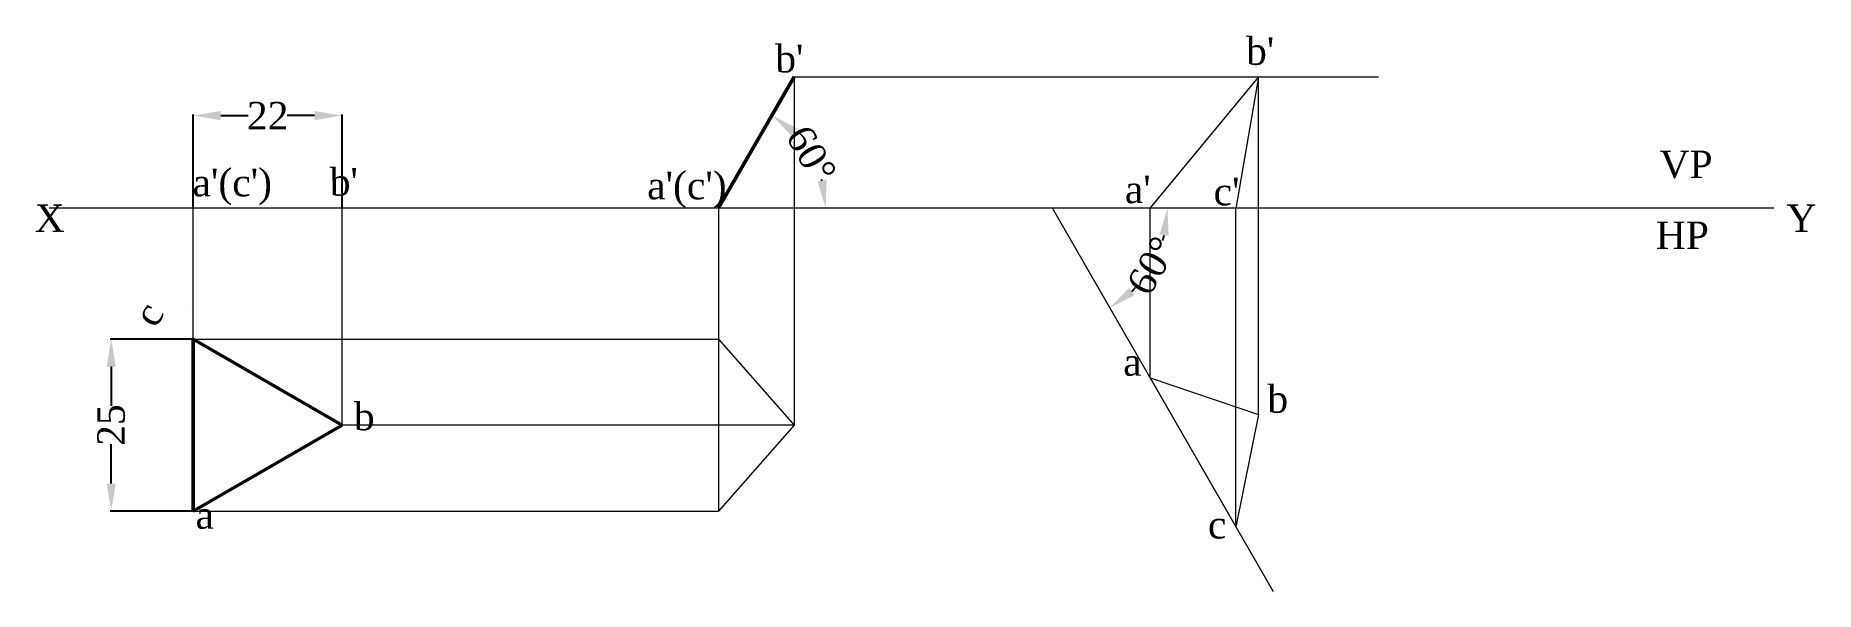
# Paper-space layout 'PLANE1' of a CAD drawing. Header units: millimetres. Extents: x 22 to 281, y 31 to 111.
import ezdxf

# ---------------------------------------------------------------- set-up
doc = ezdxf.new("R2010")
doc.units = ezdxf.units.MM
doc.linetypes.add('CENTERX2', pattern=[101.6, 63.5, -12.7, 12.7, -12.7])
for name, color, linetype, lineweight in [('projection line', 250, 'Continuous', 5), ('text', 212, 'CENTERX2', 5), ('visible line', 5, 'CENTERX2', 50), ('xy', 1, 'Continuous', 15)]:
    doc.layers.add(name, color=color, linetype=linetype, lineweight=lineweight)
doc.styles.get("Standard").update_dxf_attribs({"font": 'times.ttf', "height": 4})
doc.dimstyles.get("Standard").update_dxf_attribs({"dimtxt": 4, "dimasz": 4, "dimexe": 0.18, "dimexo": 0.0625, "dimgap": 0.09, "dimtad": 0, "dimtoh": 1, "dimdec": 0, "dimzin": 0, "dimdsep": 46, "dimtxsty": 'Standard', "dimcen": 0.09, "dimadec": 0, "dimazin": 0, "dimtfac": 1, "dimtdec": 0, "dimtofl": 0, "dimtmove": 0, "dimatfit": 3, "dimfxl": 1, "dimtolj": 1, "dimtzin": 0, "dimarcsym": 0})

# ---------------------------------------------------------------- blocks, each defined once
blk = doc.blocks.new('*D96')
at = {"layer": 'Defpoints', "color": 0, "transparency": 16777216}
for p in [(44.55, 67.2), (32.62, 42.2), (44.55, 42.2)]:
    blk.add_point(p, dxfattribs=at)
at = {"layer": 'projection line', "color": 0, "lineweight": -2, "transparency": 16777216}
for p, q in [((44.49, 67.2), (32.44, 67.2)), ((32.62, 63.2), (32.62, 57.49)), ((32.62, 46.2), (32.62, 51.92)), ((44.49, 42.2), (32.44, 42.2))]:
    blk.add_line(p, q, dxfattribs=at)
at = {"layer": 'projection line', "color": 0, "transparency": 16777216}
for points in [[(31.95, 63.2), (33.28, 63.2), (32.62, 67.2)], [(31.95, 46.2), (33.28, 46.2), (32.62, 42.2)]]:
    blk.add_solid(points, dxfattribs=at)
at = {"layer": 'projection line', "color": 0, "transparency": 16777216, "insert": (32.62, 54.7), "char_height": 4, "attachment_point": 5, "rotation": 90}
blk.add_mtext('\\A1;25', dxfattribs=at)
blk = doc.blocks.new('*D97')
at = {"layer": 'Defpoints', "color": 0, "transparency": 16777216}
for p in [(66.2, 99.68), (44.55, 86.26), (66.2, 86.26)]:
    blk.add_point(p, dxfattribs=at)
at = {"layer": 'projection line', "color": 0, "lineweight": -2, "transparency": 16777216}
for p, q in [((44.55, 86.32), (44.55, 99.86)), ((48.55, 99.68), (52.52, 99.68)), ((62.2, 99.68), (58.23, 99.68)), ((66.2, 86.32), (66.2, 99.86))]:
    blk.add_line(p, q, dxfattribs=at)
at = {"layer": 'projection line', "color": 0, "transparency": 16777216}
for points in [[(48.55, 100.35), (48.55, 99.02), (44.55, 99.68)], [(62.2, 100.35), (62.2, 99.02), (66.2, 99.68)]]:
    blk.add_solid(points, dxfattribs=at)
at = {"layer": 'projection line', "color": 0, "transparency": 16777216, "insert": (55.38, 99.68), "char_height": 4, "attachment_point": 5}
blk.add_mtext('\\A1;22', dxfattribs=at)
blk = doc.blocks.new('*D98')
at = {"layer": 'Defpoints', "color": 0, "transparency": 16777216}
for p in [(131.98, 105.31), (135.61, 91.58), (23.58, 86.26), (120.98, 86.26), (274.5, 86.26)]:
    blk.add_point(p, dxfattribs=at)
at = {"layer": 'projection line', "color": 0, "lineweight": -2, "transparency": 16777216}
for start, end in [(44.6755, 45.2389), (14.7611, 15.3245)]:
    blk.add_arc((120.98, 86.26), 15.57, start, end, dxfattribs=at)
at = {"layer": 'projection line', "color": 0, "transparency": 16777216}
for points in [[(131.54, 96.78), (132.35, 97.84), (128.76, 99.74)], [(136.69, 90.31), (135.37, 90.14), (136.55, 86.26)]]:
    blk.add_solid(points, dxfattribs=at)
at = {"layer": 'projection line', "color": 0, "transparency": 16777216, "insert": (134.46, 94.04), "char_height": 4, "attachment_point": 5, "rotation": 300}
blk.add_mtext('\\A1;60°', dxfattribs=at)
blk = doc.blocks.new('*D99')
at = {"layer": 'Defpoints', "color": 0, "transparency": 16777216}
for p in [(23.58, 86.26), (169.49, 86.26), (274.5, 86.26), (182.35, 75.47), (201.67, 30.53)]:
    blk.add_point(p, dxfattribs=at)
at = {"layer": 'projection line', "color": 0, "lineweight": -2, "transparency": 16777216}
for start, end in [(343.5927, 346.3119), (313.6881, 316.4073)]:
    blk.add_arc((169.49, 86.26), 16.78, start, end, dxfattribs=at)
at = {"layer": 'projection line', "color": 0, "transparency": 16777216}
for points in [[(185.14, 82.36), (186.46, 82.21), (186.28, 86.26)], [(181.49, 73.59), (180.69, 74.65), (177.89, 71.72)]]:
    blk.add_solid(points, dxfattribs=at)
at = {"layer": 'projection line', "color": 0, "transparency": 16777216, "insert": (184.03, 77.86), "char_height": 4, "attachment_point": 5, "rotation": 60}
blk.add_mtext('\\A1;60°', dxfattribs=at)

psp = doc.layouts.new('PLANE1')

# ---------------------------------------------------------------- linework, layer by layer
at = {"layer": 'projection line'}
for p, q in [((131.98, 105.31), (131.98, 54.7)), ((131.98, 105.31), (217, 105.31)), ((199.53, 105.31), (183.75, 86.26)), ((199.53, 105.31), (196.25, 86.19)), ((199.53, 56.24), (199.53, 105.31)), ((44.55, 67.2), (44.55, 86.26)), ((66.2, 54.7), (66.2, 86.26)), ((120.98, 86.26), (120.98, 42.2)), ((169.49, 86.26), (201.67, 30.53)), ((183.75, 61.56), (183.75, 86.26)), ((183.75, 86.26), (199.53, 86.26)), ((196.25, 39.91), (196.25, 86.19)), ((44.55, 67.2), (120.98, 67.2)), ((120.98, 67.2), (131.98, 54.7)), ((183.75, 61.56), (196.25, 39.91)), ((183.75, 61.56), (199.53, 56.24)), ((131.98, 54.7), (66.2, 54.7)), ((131.98, 54.7), (120.98, 42.2)), ((199.53, 56.24), (196.25, 39.91)), ((44.55, 42.2), (120.98, 42.2))]:
    psp.add_line(p, q, dxfattribs=at)
at = {"layer": 'visible line'}
psp.add_line((120.98, 86.26), (131.98, 105.31), dxfattribs=at)
for points in [[(43.57, 72.07), (43.57, 72.07), (43.57, 72.07)], [(44.55, 67.2), (44.55, 42.2), (66.2, 54.7)]]:
    psp.add_lwpolyline(points, close=True, dxfattribs=at)
at = {"layer": 'xy'}
psp.add_line((23.58, 86.26), (274.5, 86.26), dxfattribs=at)

# ---------------------------------------------------------------- texts
at = {"layer": 'text'}
for s, rotation, p in [("b'", 0.6329, (129.25, 105.95)), ("b'", 0.6329, (64.43, 88.02)), ('c', 60, (39.1, 68.67))]:
    psp.add_text(s, height=4, rotation=rotation, dxfattribs=at).set_placement(p)
for s, p in [("b'", (197.72, 107.07)), ('VP', (257.87, 90.6)), ("a'(c')", (44.44, 87.95)), ("a'(c')", (110.59, 87.52)), ("a'", (180.08, 86.96)), ("c'", (193, 86.65)), ('X', (21.48, 82.77)), ('Y', (276.34, 82.77)), ('HP', (257.33, 80.29)), ('a', (179.84, 61.87)), ('b', (200.82, 56.49)), ('b', (67.92, 53.95)), ('a', (44.89, 39.63)), ('c', (192.17, 38.22))]:
    psp.add_text(s, height=4, dxfattribs=at).set_placement(p)

# ---------------------------------------------------------------- dimensions: what is measured, and where the dimension line sits
at = {"layer": 'projection line'}
for base, line1, picture, middle in [((135.61, 91.58), ((120.98, 86.26), (131.98, 105.31)), '*D98', (134.46, 94.04)), ((182.35, 75.47), ((169.49, 86.26), (201.67, 30.53)), '*D99', (184.03, 77.86))]:
    dim = psp.add_angular_dim_2l(base=base, line1=line1, line2=((23.58, 86.26), (274.5, 86.26)), dimstyle='Standard', dxfattribs=at)
    dim.commit()
    dim.dimension.update_dxf_attribs({"geometry": picture, "text_midpoint": middle})
dim = psp.add_linear_dim(base=(66.2, 99.68), p1=(44.55, 86.26), p2=(66.2, 86.26), dimstyle='Standard', dxfattribs=at)
dim.commit()
dim.dimension.update_dxf_attribs({"geometry": '*D97', "text_midpoint": (55.38, 99.68)})
dim = psp.add_linear_dim(base=(32.62, 42.2), p1=(44.55, 67.2), p2=(44.55, 42.2), angle=90, dimstyle='Standard', dxfattribs=at)
dim.commit()
dim.dimension.update_dxf_attribs({"geometry": '*D96', "text_midpoint": (32.62, 54.7)})

doc.saveas('drawing.dxf')
